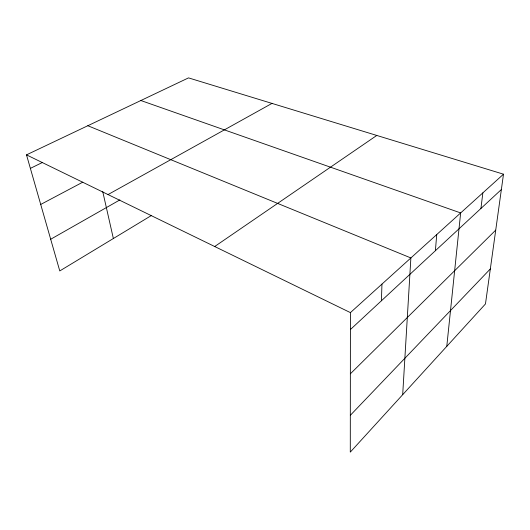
<?xml version="1.0" encoding="UTF-8"?>
<svg xmlns="http://www.w3.org/2000/svg" width="530" height="530" viewBox="0 0 530 530"><rect width="100%" height="100%" fill="white"/><g stroke="black" fill="none" stroke-linecap="round" stroke-linejoin="round"><path stroke-width="0.79" d="M503.5 174.191L350.416 312.62L350.29 452.117L485.467 303.942L503.5 174.191L188.514 77.883L26.5 154.859L59.771 270.936L151.236 215.617M381.421 300.775L381.958 284.093M402.687 394.684L410.876 257.944L87.828 125.723M435.388 250.716L436.733 234.565M446.783 346.348L460.65 212.934L140.874 100.521M480.935 208.462L482.85 192.867M350.323 415.308L490.329 268.929M350.363 373.809L495.722 230.126M350.403 329.541L501.373 189.508M214.696 246.516L376.79 135.448M50.688 239.249L119.879 199.909M108.034 194.57L271.976 103.403M40.717 204.448L82.812 182.154M30.376 168.374L42.221 162.571M26.5 154.859L350.416 312.62M102.714 191.476L113.367 238.526"/></g></svg>
